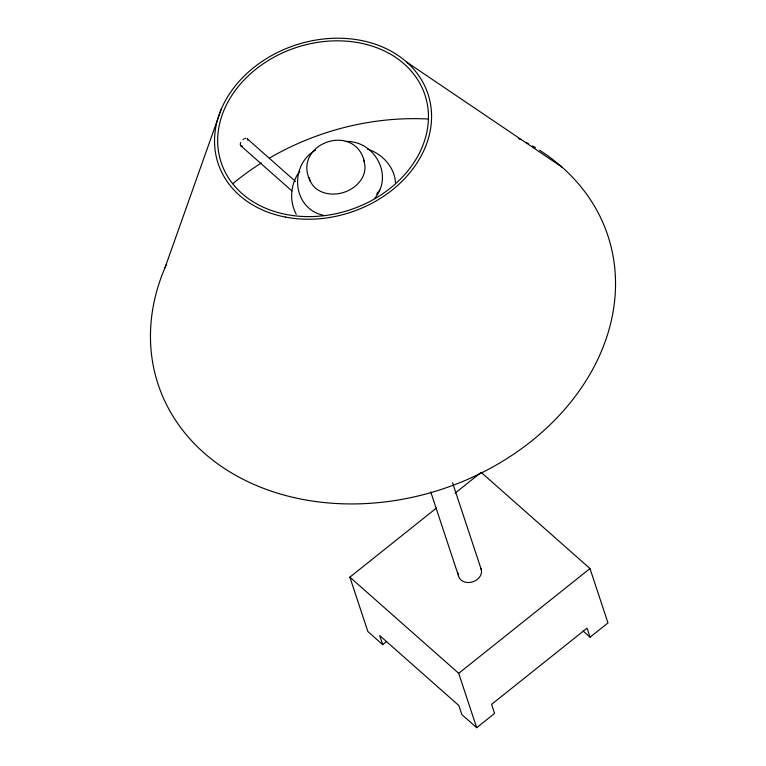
<?xml version="1.0" encoding="UTF-8"?>
<svg xmlns="http://www.w3.org/2000/svg" width="766" height="766" viewBox="0 0 766 766"><rect width="100%" height="100%" fill="white"/><g stroke="black" fill="none" stroke-linecap="round" stroke-linejoin="round"><path stroke-width="1.15" d="M374.584 198.471C394.193 175.577 374.344 140.073 345.332 141.48M164.958 267.851L221.297 109.05M299.765 171.22C290.553 183.447 288.926 200.749 296.26 214.269M378.883 191.241L379.63 190.006M386.275 641.784L382.694 644.637L367.852 631.519L349.87 577.143L436.457 508.03M455.081 493.17L481.153 472.373L589.983 568.544L607.974 622.93L590.069 637.216L583.089 631.04M590.069 637.216L587.072 628.149L491.59 704.347L494.587 713.414L476.691 727.7L458.7 673.314L589.983 568.544M315.621 150.126C289.002 165.006 292.124 208.457 323.29 215.265M367.565 149.188C382.205 153.573 394.787 167.314 395.457 182.93M406.593 62.046L562.024 167.132M295.523 181.465L247.14 138.703A4.74 2.595 -48.5 0 1 247.677 140.054M240.83 145.77L291.903 190.916M349.87 577.143L458.7 673.314M476.691 727.7L461.85 714.582L458.853 705.524L379.697 635.569L382.694 644.637M364.357 161.3C353.997 121.277 291.808 144.113 310.22 181.226M452.543 482.695L481.393 569.933M430.741 491.916L458.47 575.754M480.876 568.372A11.844 9.431 -18.3 0 1 471.377 582.208A11.844 9.431 -18.3 0 1 458.355 573.255M363.515 160.257A28.581 22.76 -18.3 0 1 343.79 192.39A28.581 22.76 -18.3 0 1 309.263 177.702M377.657 192.218A38.999 31.061 -18.3 0 1 376.719 194.238M539.618 150.26A236.847 188.656 -18.3 0 1 572.729 399.641A236.847 188.656 -18.3 0 1 272.734 491.638A236.847 188.656 -18.3 0 1 166.327 264.72M518.601 138.569A236.847 188.656 -18.3 0 1 520.775 139.632M526.146 142.38A236.847 188.656 -18.3 0 1 528.262 143.529M532.456 145.894A236.847 188.656 -18.3 0 1 535.558 147.733M232.864 183.61A233.687 186.138 -18.3 0 1 261.378 162.986M269.517 158.055A233.687 186.138 -18.3 0 1 428.577 119.036M242.209 146.172A4.74 2.595 -48.5 0 1 240.744 142.486M242.946 139.632A4.74 2.595 -48.5 0 1 243.894 138.952M244.861 138.502A4.74 2.595 -48.5 0 1 245.752 138.301M285.325 217.065A110.524 88.042 -18.3 0 0 430.032 101.581A110.524 88.042 -18.3 0 0 253.795 67.513A110.524 88.042 -18.3 0 0 285.325 217.065M286.417 214.518A107.345 85.505 -18.3 0 0 426.949 102.366A107.345 85.505 -18.3 0 0 255.787 69.285A107.345 85.505 -18.3 0 0 286.417 214.518"/></g></svg>
